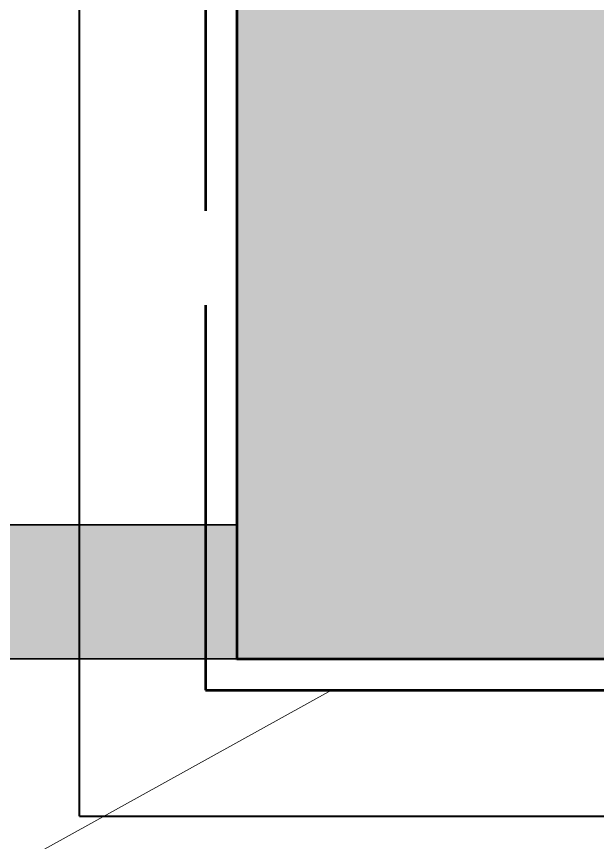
# Model space of a CAD drawing. Header units: millimetres. Extents: x 71 to 41929, y 71 to 131329.
# Drawn here: x 8483 to 9134, y 111875 to 112800 of the extents above; entities that cross this region are included whole.
import ezdxf

# ---------------------------------------------------------------- set-up
doc = ezdxf.new("R2010")
doc.units = ezdxf.units.MM
doc.linetypes.add('DASH_494_106', pattern=[599.722222, 493.888889, -105.833333])
for name, color, linetype in [('GEOFAB', 5, 'Continuous'), ('LEADERS', 7, 'Continuous'), ('MODULE_ART', 7, 'Continuous'), ('PIPES', 7, 'Continuous'), ('TANK', 7, 'Continuous')]:
    doc.layers.add(name, color=color, linetype=linetype)

# ---------------------------------------------------------------- blocks, each defined once
blk = doc.blocks.new('atlancube_face')
at = {"true_color": 0x000000}
blk.add_solid([(-1.79, -1.79), (1151.79, -1.79), (-1.79, 781.79), (1151.79, 781.79)], dxfattribs=at)

msp = doc.modelspace()

# ---------------------------------------------------------------- linework, layer by layer
at = {"layer": 'GEOFAB', "color": 6, "lineweight": 40}
for q in [(8553.29, 114140.74), (23856.06, 111904.35)]:
    msp.add_line((8553.29, 111904.35), q, dxfattribs=at)
at = {"layer": 'GEOFAB', "color": 5, "linetype": 'DASH_494_106', "lineweight": 53}
msp.add_lwpolyline([(8694.4, 112045.46), (23714.95, 112045.46), (23714.95, 113676.02), (8694.4, 113676.02)], close=True, dxfattribs=at)
at = {"layer": 'LEADERS', "lineweight": 18}
msp.add_line((7777.18, 111459.85), (8835.51, 112045.46), dxfattribs=at)
at = {"layer": 'PIPES', "lineweight": 35}
msp.add_lwpolyline([(8024.12, 112080.74), (8729.68, 112080.74), (8729.68, 112230.74), (8024.12, 112230.74)], close=True, dxfattribs=at)
at = {"layer": 'PIPES', "true_color": 0xbfbfbf}
msp.add_solid([(8024.12, 112080.74), (8729.68, 112080.74), (8024.12, 112230.74), (8729.68, 112230.74)], dxfattribs=at)
at = {"layer": 'TANK', "lineweight": 53}
msp.add_lwpolyline([(8729.68, 112080.74), (23679.68, 112080.74), (23679.68, 113640.74), (8729.68, 113640.74)], close=True, dxfattribs=at)

# ---------------------------------------------------------------- block references
at = {"layer": 'MODULE_ART'}
msp.add_blockref('atlancube_face', (8729.68, 112080.74), dxfattribs=at)

doc.saveas('drawing.dxf')
